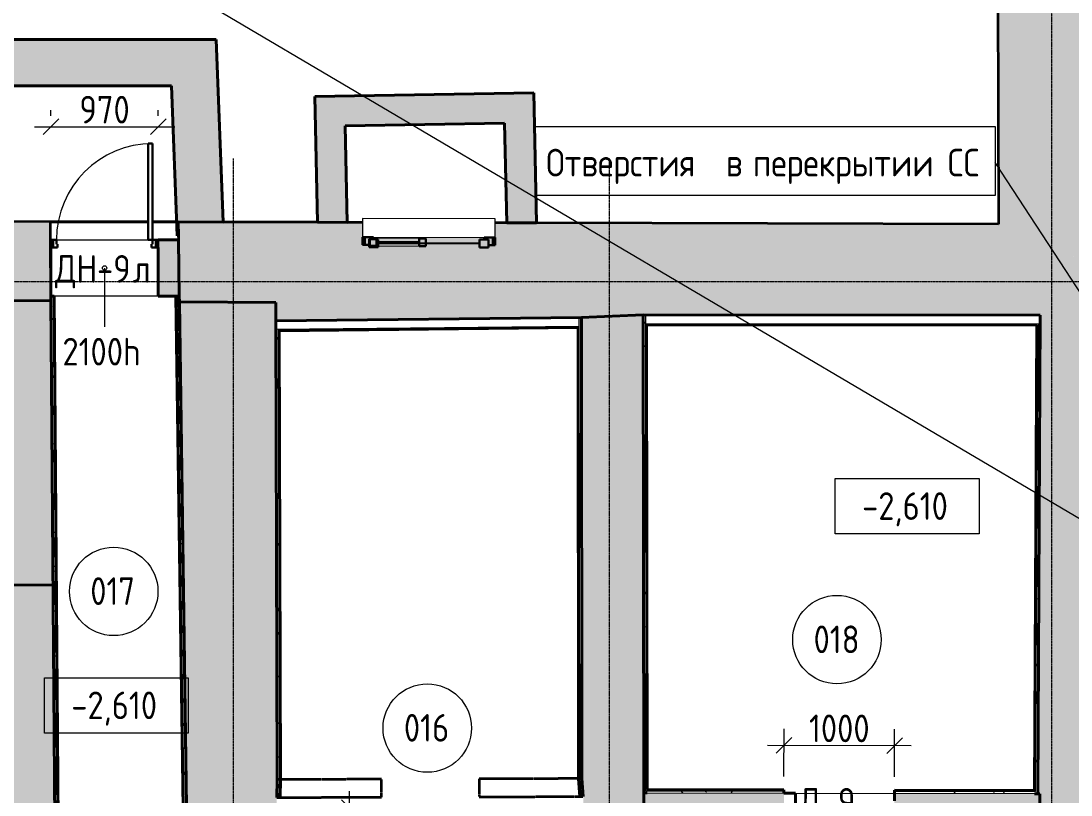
# Model space of a CAD drawing. Header units: millimetres. Extents: x 749182 to 2267578, y 70462 to 311449.
# Drawn here: x 1989942 to 1999438, y 166623 to 173625 of the extents above; entities that cross this region are included whole.
import ezdxf

# ---------------------------------------------------------------- set-up
doc = ezdxf.new("R2010")
doc.units = ezdxf.units.MM
for name, pattern in [('ADSK_Линия сетки', [25, 20, -2.5, 0, -2.5]), ('ADSK_Снесено', [4.5, 3, -1.5]), ('осеваяX2', [4, 2.5, -0.5, 0.5, -0.5])]:
    doc.linetypes.add(name, pattern=pattern)
doc.layers.get('Defpoints').update_dxf_attribs({"color": 255})
for name, color, linetype, lineweight in [('_ Окна', 7, 'Continuous', 30), ('Аннотация', 7, 'Continuous', 9), ('Двери', 7, 'Continuous', 20), ('Марки дверей', 7, 'Continuous', 20), ('Марки помещений', 7, 'Continuous', 20), ('Окна', 7, 'Continuous', 18), ('Оси', 165, 'осеваяX2', 13), ('отметки', 7, 'Continuous', 20), ('Перекрытие', 7, 'Continuous', 18), ('размеры', 7, 'Continuous', 9), ('Размеры КР', 164, 'Continuous', 9), ('Стены', 184, 'Continuous', 40), ('Стены внутренние', 7, 'Continuous', 18), ('Стены наружные', 7, 'Continuous', 18), ('Стены разрез', 7, 'Continuous', 35), ('Стены штриховка', 7, 'Continuous', 18)]:
    doc.layers.add(name, color=color, linetype=linetype, lineweight=lineweight)
doc.styles.add('GOST Common', font='GOST_Common.ttf', dxfattribs={"width": 0.9, "height": 350})
doc.styles.add('GOST Common_1', font='GOST_Common.ttf', dxfattribs={"width": 0.9, "height": 250})
doc.styles.add('GOST Common_B', font='', dxfattribs={"width": 0.9, "height": 250})
doc.styles.get('GOST Common_B').set_extended_font_data('GOST Common', bold=True)
doc.dimstyles.new('ADSK_Основной_2_5_мм_Округление_до_1_мм', dxfattribs={"dimscale": 304.8, "dimtxt": 251.428749, "dimasz": 0.463911, "dimexe": 0.492126, "dimexo": 0.492126, "dimgap": 0.098425, "dimtad": 1, "dimdec": 0, "dimdsep": 46, "dimtxsty": 'GOST Common_1', "dimblk1": 'OBLIQUE', "dimblk2": 'OBLIQUE', "dimsah": 1, "dimcen": 0.09, "dimdle": 0.492126, "dimazin": 2, "dimtfac": 1, "dimtdec": 4, "dimtix": 1, "dimtmove": 0, "dimatfit": 3, "dimfxl": 0, "dimtvp": 1, "dimtolj": 1, "dimtzin": 0, "dimlwd": 20, "dimlwe": 20, "dimarcsym": 0})
pattern_1 = [(0, (1952853.19, 150711.3), (406.4, 101.6), [33.528, -271.272, 33.528, -271.272, -1625.6]), (0, (1952853.19, 150711.3), (406.4, 101.6), [-609.6, 33.528, -576.072, 33.528, -271.272, -711.2]), (0, (1952853.19, 150711.3), (406.4, 101.6), [-1524, 33.528, -169.672, 33.528, -474.472]), (120, (1953005.59, 150762.1), (-291.18818, 301.15272), [33.528, -271.272, 33.528, -271.272, -1625.6]), (120, (1953005.59, 150762.1), (-291.18818, 301.15272), [-609.6, 33.528, -576.072, 33.528, -271.272, -711.2]), (120, (1953005.59, 150762.1), (-291.18818, 301.15272), [-1524, 33.528, -169.672, 33.528, -474.472]), (240, (1953056.39, 150965.3), (-115.21182, -402.75272), [33.528, -271.272, 33.528, -271.272, -1625.6]), (240, (1953056.39, 150965.3), (-115.21182, -402.75272), [-609.6, 33.528, -576.072, 33.528, -271.272, -711.2]), (240, (1953056.39, 150965.3), (-115.21182, -402.75272), [-1524, 33.528, -169.672, 33.528, -474.472])]

# ---------------------------------------------------------------- blocks, each defined once
blk = doc.blocks.new('Существующие стены подвал - Существующие стены подвал-614279-00 План подвала')
at = {"layer": 'Стены', "true_color": 0xc0c0c0}
h = blk.add_hatch(color=9, dxfattribs=at)
h.paths.add_polyline_path([(56529.9, 8243.7), (56521.9, 9891.6), (55614.7, 9887.2), (55611.4, 9124.2), (54267.7, 9129.7), (54267.1, 9158.6), (49024.4, 9158.6), (49024.4, 8259.7), (51104.6, 8255.3)])
h.paths.add_polyline_path([(55620.1, 11120.2), (56515.8, 11124.6), (56510.3, 12254.8), (55625.1, 12250.4), (55622.3, 11614.6)])
h.paths.add_polyline_path([(55630.5, 13483.5), (56504.2, 13487.8), (56482.7, 17882.1), (56479.3, 17884.3), (56484.1, 18289.1), (56581.1, 18289.1), (56577.9, 18453), (55636.9, 18454), (55634.2, 15862.2), (55639.2, 15463.8), (55633.9, 14274.6)])
h.paths.add_polyline_path([(56557.2, 19523), (56527.9, 21035.6), (56386.8, 21035.6), (56386.5, 21235.8), (56383.9, 21235.8), (56375.1, 23760.7), (56319.5, 23761.6), (56287.6, 28354.9), (56256.8, 36643.2), (56224.2, 43936.9), (48463.8, 43935.7), (48463.9, 43053.1), (55489.3, 43061.9), (55489.3, 40730.4), (55505.9, 37127.7), (55501.3, 36571.4), (55555.6, 28934.4), (55560, 28902.8), (55597.8, 28902.4), (55600, 28900.7), (55598.8, 28652.4), (55594.7, 28648.4), (55598.8, 28619.1), (55592.1, 20992.7), (55638.7, 20178.5), (55638.7, 19524), (56555.3, 19523)])
h.paths.add_polyline_path([(39393.4, 20201.7), (42161.7, 20230.9), (42716.1, 20254.9), (46306.8, 20252.4), (46773.4, 21064.2), (46669.7, 25898.2), (45913.1, 25900.5), (45930.2, 21076.8), (41376.5, 21087.9), (41376.1, 20955.6), (40178.1, 20958.6), (40178.1, 21091.2), (38511, 21094.3), (38521, 20373.6), (39393.4, 20368.1), (39393.4, 20230.7)])
h.paths.add_polyline_path([(18977.5, 20357.5), (18995.8, 20697.6), (18995.8, 21071.6), (18965.8, 21071.6), (18965.8, 20652.5), (18455.8, 20408.6), (18495.2, 20367.6), (18965.8, 20357.7)])
h.paths.add_polyline_path([(18424, 20369.1), (18455.8, 20408.6), (18455.8, 21072.6), (10754.2, 21086.2), (10745.7, 20457.8), (11345.8, 20457.8), (18045.3, 20377.1), (18211.4, 20373.6)])
h.paths.add_polyline_path([(37360, 20380.9), (37354.8, 21098.2), (30807, 21114.6), (30787, 20709.4), (30787, 20839.4), (30777, 20701.8), (30787.2, 20395.3), (34405.1, 20387.9), (35898.2, 20390.1), (37359.7, 20380.9)])
h.paths.add_polyline_path([(46613, 28542.5), (46612.9, 28546.1), (46607.5, 28863.4), (46597, 32746.9), (46594.2, 32921.9), (46603.3, 32922), (46599.4, 34522.4), (45850, 34541.9), (45850, 34540.6), (45780, 34540.4), (45780, 34543.7), (45778.3, 34543.8), (45781.2, 30723), (45896.1, 30722.1), (45903.8, 28546.1), (46608.3, 28542.6)])
h.paths.add_polyline_path([(45777.6, 35501.1), (45777.7, 35501.2), (45778.6, 35510.4), (45847.6, 35510.6), (45847.7, 35502.9), (46596.9, 35522.5), (46594.2, 36634.1), (46597.1, 37232.1), (46589.8, 43050.7), (47467.9, 43051.8), (47467.8, 43935.5), (45825.2, 43935.3), (45871.2, 35688.5), (45777.4, 35688), (45777.6, 35511.4)])
h = blk.add_hatch(color=9, dxfattribs=at)
h.paths.add_polyline_path([(49329.7, 9158.6), (49871.2, 9158.6), (49875.6, 14294.9), (49329, 14292.9), (49340.7, 13116.9), (46823.6, 13096.8), (46825.5, 14679.6), (46270, 14679.6), (46224.6, 13092), (42727.9, 13086.3), (42730.1, 14665.6), (42185, 14665.6), (42201.5, 12893.6), (40707.4, 12828.9), (40703.8, 13065.5), (39413.6, 13045.8), (39406.3, 14749.4), (38599.2, 14751.8), (38614.8, 13626), (37409.2, 13633.4), (37378.7, 17812.6), (35269.2, 17807.6), (35269.9, 17507.6), (36952, 17511.6), (36985, 12975.8), (38529.6, 12970.2), (38529.6, 12441.4), (46543.8, 12521.2), (49329.7, 12548.5), (49324.4, 9158.6)])
h.paths.add_polyline_path([(49318.4, 15362.9), (49867.2, 15364.9), (49864.2, 15536.8), (53981.4, 15484.8), (53986.4, 15882.7), (49849.9, 15934.4), (49839.1, 20218.7), (53802.2, 20191.2), (53810.6, 21022.2), (49714.8, 21049.2), (49721.2, 23288.6), (49158.9, 23290.2), (49152.9, 21045.6), (48898.2, 21047.6), (48891, 20225.9), (49309.9, 20222.2), (49309.5, 19594.6), (49307.4, 15912.3), (49314.2, 15912.3), (49314.4, 15769), (49318.4, 15363.6)])
h.paths.add_polyline_path([(55639.2, 15463.8), (55634.2, 15862.2), (55119.6, 15868.6), (55114.6, 15470.4), (55634.2, 15463.9)])
h.paths.add_polyline_path([(46826.8, 15715.6), (46826.7, 15765.4), (46818.2, 15765.4), (46818, 15915.1), (46843.2, 20243.8), (47195.9, 20240.7), (47203.1, 21060.8), (46773.4, 21064.2), (46306.8, 20252.3), (46284.7, 15923), (46302, 15923), (46301.1, 15765.4), (46299.7, 15715.6), (46826.1, 15715.6)])
h.paths.add_polyline_path([(42721, 15724.6), (42731.6, 15724.6), (42731.5, 15794.1), (42720.7, 15794.1), (42720.6, 16269.6), (42716.1, 20254.9), (42157, 20230.7), (42162.3, 16051.8), (42173.5, 15889.7), (42175, 15724.6), (42720.7, 15724.6)])
h.paths.add_polyline_path([(39401.8, 15799.5), (39401.8, 15904.1), (39405.7, 16051.8), (39393.4, 20368.1), (38521, 20373.6), (38585.5, 15803.5), (38603.2, 15801.8), (39401.4, 15799.5)])
h.paths.add_polyline_path([(49314.4, 15912.3), (49314.4, 15912.3), (49839.1, 15933.9)])
h.paths.add_polyline_path([(18025.7, 17309.8), (18944.1, 17310.7), (18400.6, 17521.8), (18877.9, 17347.6), (18215.2, 17715.5), (18045.3, 17666.4), (18045.3, 17820.5), (18945.3, 18219.8), (18945.3, 18187), (18978.7, 18187), (18978.4, 18768.6), (18945.3, 18768.3), (18945.3, 18252.7), (18045.3, 18741.2), (18045.3, 18759.5), (18012.3, 18759.1), (18025.7, 17310.2)])
h.paths.add_polyline_path([(18945.3, 17310.7), (18979.1, 17310.7), (18978.6, 17677), (18945.3, 17677), (18945.3, 17310.7)])
h.paths.add_polyline_path([(30789.2, 17377.9), (31843.5, 17390.5), (31825.3, 18779.6), (30788.4, 18769.2), (30789.1, 18187), (30842.4, 18187), (30842.4, 17677), (30789, 17677), (30789.2, 17383.9)])
h.paths.add_polyline_path([(13924.8, 17539.6), (13924.8, 17839.6), (11328.3, 17866.9), (11334.1, 20457.8), (11045.8, 20457.8), (11006.9, 17570.3), (13341.6, 17545.7)])
h.paths.add_polyline_path([(30787.7, 20077.3), (31807.9, 20118.6), (31804.3, 20361.2), (31797.1, 20361.3), (31804.3, 20393.2), (30787.5, 20395.3), (30787.7, 20079.5)])
h.paths.add_polyline_path([(17999.4, 20144), (18045.3, 20144.5), (18045.3, 20154.1), (18294.9, 20208.5), (18424, 20369.1), (17997.2, 20378.1), (17999.3, 20153.6)])
h.paths.add_polyline_path([(18945.3, 20153.3), (18977.6, 20153.6), (18977.5, 20357.5), (18945.3, 20357.5), (18945.3, 20153.6)])
h.paths.add_polyline_path([(55638.7, 20178.5), (55591.1, 21010.4), (55070.5, 21013.9), (55062.1, 20182.5), (55638.7, 20178.5)])
h.paths.add_polyline_path([(49178.9, 26805.3), (49175.3, 28869.1), (49172.8, 28868.6), (49172.1, 28239.6), (49168.3, 26805.4), (49172.8, 26805.4)])
h.paths.add_polyline_path([(49731.2, 26803.8), (49736.5, 28675), (49733.6, 28674.3), (49717.7, 28675), (49717.6, 28706.4), (49685.6, 28706.7), (49684.9, 28661.7), (49672.8, 28658.6), (49178.9, 26805.3), (49714.8, 26803.8)])
h.paths.add_polyline_path([(55598.8, 28619.1), (55555.4, 28936.1), (49736.7, 28987.5), (49721.2, 34397.5), (49675.7, 34396.8), (49676, 34273.9), (49283.2, 33202), (49633.4, 29643.5), (49684.6, 29318.6), (49684.9, 29120), (49652.2, 28970.5), (49685.2, 28976.6), (49685.6, 28956.7), (49736.7, 28956.3), (49736.5, 28675), (55591.1, 28619.2)])
h.paths.add_polyline_path([(49145.3, 28868.6), (49145.3, 28868.8), (49175.3, 28874.8), (49165.7, 34395.9), (49122.2, 34395.8), (49126.1, 32975.3), (49132.5, 32975.4), (49136.2, 32800.6), (49144.2, 28868.6)])
h.paths.add_polyline_path([(49119.2, 35465.8), (49718.1, 35466.9), (49714.8, 36618.6), (55501.3, 36571.4), (55506.2, 37173.9), (48705, 37218.3), (48702.3, 36625.7), (49116, 36624.1), (49119, 35554.6)])
h.paths.add_polyline_path([(47702.3, 36629.7), (47705, 37224.8), (46597.1, 37232.1), (46594.2, 36634.1), (47702.1, 36629.7)])
blk.add_hatch(color=9, dxfattribs=at).paths.add_polyline_path([(36949.8, 17811.6), (37378.7, 17812.6), (37359.7, 20380.9), (36930.8, 20383.6), (36949.8, 17812.6)])
at = {"layer": 'Стены'}
for p, q in [((37354.8, 21098.2), (38239.7, 21096)), ((38279.7, 21095.9), (38496.8, 21095.4)), ((38916.1, 21094.3), (38511, 21095.3)), ((38511, 21095.3), (38512.7, 20971.2)), ((40039.5, 21091.5), (39769.4, 21092.2)), ((41751.2, 21087.3), (41481.2, 21087.9)), ((37359.7, 20424.1), (37356, 20934.1)), ((38513.2, 20934.1), (38520.3, 20424.1)), ((42720.7, 15794.1), (42721, 15931.2)), ((46302, 15923), (46301.7, 15785.9))]:
    blk.add_line(p, q, dxfattribs=at)
at = {"layer": 'Стены разрез'}
for p, q in [((45913.1, 25900.5), (45930.2, 21076.8)), ((37354.8, 21098.2), (31559.9, 21112.7)), ((37356, 20934.1), (37354.8, 21098.2)), ((39769.4, 21092.2), (38916.1, 21094.3)), ((40178.5, 21091.2), (40039.5, 21091.5)), ((41481.2, 21087.9), (41376.5, 21088.2)), ((45930.2, 21076.8), (41751.2, 21087.3)), ((38512.7, 20971.2), (38513.2, 20934.1)), ((37360, 20380.9), (37359.7, 20424.1)), ((38520.3, 20424.1), (38521, 20373.6)), ((35898.2, 20390.1), (37360, 20380.9)), ((37360, 20380.9), (36930.8, 20383.6)), ((37378.7, 17812.6), (37360, 20380.9)), ((38521, 20373.6), (39393.4, 20368.1)), ((39393.4, 20368.1), (38521, 20373.6)), ((38521, 20373.6), (38584.5, 15803.6)), ((39393.4, 20368.1), (39393.4, 20201.7)), ((39393.4, 20201.7), (39393.4, 20368.1)), ((39393.4, 20201.7), (42156.2, 20230.7)), ((42156.2, 20230.7), (42716.1, 20254.9)), ((42716.1, 20254.9), (42157, 20230.7)), ((42157, 20230.7), (42161.7, 16060.5)), ((42716.1, 20254.9), (46306.8, 20252.4)), ((42721, 15931.2), (42716.1, 20254.9)), ((46306.8, 20252.4), (46284.7, 15923)), ((39405.7, 16051.8), (39393.4, 20201.7)), ((37378.7, 17812.6), (35269.2, 17807.6)), ((36949.8, 17811.6), (37378.7, 17812.6)), ((37409.2, 13633.4), (37378.7, 17812.6)), ((39401.4, 15889.7), (39405.7, 16051.8)), ((42161.7, 16060.5), (42173.4, 15898.4)), ((46284.7, 15923), (46302, 15923))]:
    blk.add_line(p, q, dxfattribs=at)
blk = doc.blocks.new('Существующие перегородки подвал 4 - Существующие перегородки подвал 4-626304-00 План подвала')
at = {"layer": 'Стены разрез', "color": 0, "linetype": 'ADSK_Снесено'}
for p, q in [((39405.7, 16051.8), (39401.4, 15889.7)), ((40349.5, 16054.8), (39405.7, 16051.8)), ((40350, 15892.7), (40349.5, 16054.8)), ((42161.7, 16060.5), (41231.5, 16057.6)), ((41231.5, 16057.6), (41232, 15895.4)), ((42173.4, 15898.4), (42161.7, 16060.5)), ((39401.4, 15889.7), (40350, 15892.7)), ((41232, 15895.4), (42173.4, 15898.4))]:
    blk.add_line(p, q, dxfattribs=at)
blk = doc.blocks.new('AC_Окно_1Створка - 1198х1166h-807538-00 План подвала')
at = {"layer": '_ Окна'}
for p, q in [((-637.1, 82.4), (-637.1, 12.4)), ((-637.1, 82.4), (-602.1, 82.4)), ((-637.1, 12.4), (-602.1, 12.4)), ((-617.1, 82.4), (-537.1, 82.4)), ((-617.1, 12.4), (-617.1, 82.4)), ((-577.1, 12.4), (-617.1, 12.4)), ((-577.1, -7.6), (-577.1, 62.4)), ((-577.1, 62.4), (-497.1, 62.4)), ((-537.1, 82.4), (-537.1, 62.4)), ((-497.1, 62.4), (-497.1, -7.6)), ((-497.1, 27.4), (420.9, 27.4)), ((420.9, 62.4), (420.9, -7.6)), ((500.9, 62.4), (420.9, 62.4)), ((460.9, 82.4), (460.9, 62.4)), ((540.9, 82.4), (460.9, 82.4)), ((500.9, -7.6), (500.9, 62.4)), ((540.9, 12.4), (500.9, 12.4)), ((560.9, 82.4), (525.9, 82.4)), ((560.9, 12.4), (525.9, 12.4)), ((540.9, 12.4), (540.9, 82.4)), ((560.9, 82.4), (560.9, 12.4)), ((-497.1, -7.6), (-577.1, -7.6)), ((420.9, -7.6), (500.9, -7.6))]:
    blk.add_line(p, q, dxfattribs=at)
at = {"layer": 'Окна'}
for p, q in [((560.9, 250), (-637.1, 250)), ((-637.1, 250), (-637.1, 82.4)), ((560.9, 82.4), (560.9, 250)), ((-637.1, 82.4), (560.9, 82.4))]:
    blk.add_line(p, q, dxfattribs=at)
blk = doc.blocks.new('Витраж-тент со смещением вовне - 60мм 11 сдвиг-1466979-00 План подвала')
at = {"layer": '_ Окна', "color": 5, "linetype": 'Continuous', "true_color": 0x0000ff}
for p, q in [((-254, 25), (-254, -45)), ((-254, 25), (-194, 25)), ((-254, -45), (-254, 25)), ((-194, 25), (-194, -45)), ((254, 25), (194, 25)), ((194, 25), (194, -45)), ((254, -45), (254, 25)), ((254, -45), (254, 25)), ((-194, -45), (-254, -45)), ((-194, -10), (194, -10)), ((194, -45), (254, -45))]:
    blk.add_line(p, q, dxfattribs=at)
at = {"layer": 'Окна', "color": 5, "linetype": 'Continuous', "true_color": 0x0000ff}
for p, q in [((194, 25), (-194, 25)), ((-194, -45), (194, -45))]:
    blk.add_line(p, q, dxfattribs=at)
blk = doc.blocks.new('AC_Дверь_Однопольная_Стальная - ДН-9л 970х2100h-1983124-00 План подвала')
at = {"layer": 'Двери', "color": 5, "linetype": 'Continuous', "lineweight": 30, "true_color": 0x0000ff}
for p, q in [((435, 1125), (395, 1125)), ((395, 1125), (395, 255)), ((435, 255), (435, 1125)), ((-465, 255), (-485, 255)), ((-485, 255), (-485, 185)), ((-435, 255), (-465, 255)), ((-465, 255), (-465, 185)), ((-465, 185), (-465, 255)), ((-435, 215), (-435, 255)), ((-425, 215), (-435, 215)), ((-425, 185), (-425, 215)), ((395, 255), (435, 255)), ((435, 215), (425, 215)), ((425, 215), (425, 185)), ((465, 255), (435, 255)), ((435, 255), (435, 215)), ((465, 185), (465, 255)), ((485, 255), (465, 255)), ((465, 255), (465, 185)), ((485, 185), (485, 255)), ((-485, 185), (-465, 185)), ((-465, 185), (-425, 185)), ((425, 185), (465, 185)), ((465, 185), (485, 185))]:
    blk.add_line(p, q, dxfattribs=at)
at = {"layer": 'Двери', "color": 5, "linetype": 'Continuous', "true_color": 0x0000ff}
blk.add_arc((435, 255), 870, 90, 180, dxfattribs=at)
blk = doc.blocks.new('ADSK_Марка_Дверь - Типоразмер_ADSK_Марка-58376-00 План подвала')
at = {"layer": 'Марки дверей', "lineweight": 9}
blk.add_circle((0, 0), 0.2, dxfattribs=at)
blk = doc.blocks.new('ADSK_Марка_Помещение_ОдноЗначение - Номер-247393-00 План подвала')
at = {"layer": 'Марки помещений'}
blk.add_circle((0, 0), 4, dxfattribs=at)
blk = doc.blocks.new('_Oblique')
at = {"color": 0, "linetype": 'ByBlock', "lineweight": -2}
blk.add_line((-0.5, -0.5), (0.5, 0.5), dxfattribs=at)
blk = doc.blocks.new('*D1592')
at = {"layer": 'Defpoints', "color": 0, "lineweight": 20, "transparency": 16777216}
for p in [(1991182.9, 172667.7), (1990212.9, 172615.4), (1991182.9, 172615.4)]:
    blk.add_point(p, dxfattribs=at)
at = {"layer": 'размеры', "color": 0, "lineweight": 20, "transparency": 16777216}
for p, q in [((1990212.9, 172765.4), (1990212.9, 172817.7)), ((1991182.9, 172765.4), (1991182.9, 172817.7)), ((1990062.9, 172667.7), (1991332.9, 172667.7))]:
    blk.add_line(p, q, dxfattribs=at)
at = {"layer": 'размеры', "color": 0, "lineweight": 20, "transparency": 16777216, "xscale": 141.4, "yscale": 141.4, "zscale": 141.4, "rotation": 180}
blk.add_blockref('_Oblique', (1990212.9, 172667.7), dxfattribs=at)
at = {"layer": 'размеры', "color": 0, "lineweight": 20, "transparency": 16777216, "xscale": 141.4, "yscale": 141.4, "zscale": 141.4}
blk.add_blockref('_Oblique', (1991182.9, 172667.7), dxfattribs=at)
at = {"layer": 'размеры', "color": 0, "lineweight": 20, "transparency": 16777216, "insert": (1990697.9, 172822.7), "char_height": 250, "width": 567.632, "attachment_point": 5, "style": 'GOST Common_1'}
blk.add_mtext('\\A1;970', dxfattribs=at)
blk = doc.blocks.new('*D1593')
at = {"layer": 'Defpoints', "color": 0, "lineweight": 20, "transparency": 16777216}
for p in [(1992254.9, 166510.7), (1992259.5, 165460.7), (1992907.9, 165458.9)]:
    blk.add_point(p, dxfattribs=at)
at = {"layer": 'размеры', "color": 0, "lineweight": 20, "transparency": 16777216}
for p, q in [((1992911.3, 166658.8), (1992907.4, 165308.9)), ((1992404.9, 166510.3), (1993060.9, 166508.4)), ((1992409.5, 165460.3), (1993057.9, 165458.4))]:
    blk.add_line(p, q, dxfattribs=at)
at = {"layer": 'размеры', "color": 0, "lineweight": 20, "transparency": 16777216, "xscale": 141.4, "yscale": 141.4, "zscale": 141.4}
for p, rotation in [((1992910.9, 166508.8), 89.83416608378612), ((1992907.9, 165458.9), 269.8341660837862)]:
    blk.add_blockref('_Oblique', p, dxfattribs=dict(at, rotation=rotation))
at = {"layer": 'размеры', "color": 0, "lineweight": 20, "transparency": 16777216, "insert": (1992754.4, 165984.3), "char_height": 250, "width": 700.591, "attachment_point": 5, "rotation": 89.83417, "style": 'GOST Common_1'}
blk.add_mtext('\\A1;1050', dxfattribs=at)
blk = doc.blocks.new('Высотные отметки - Рамка-5093-00 План подвала')
at = {"layer": 'Аннотация'}
for p, q in [((-6.5, 0), (-6.5, 5)), ((-6.5, 5), (6.5, 5)), ((6.5, 5), (6.5, 0)), ((6.5, 0), (-6.5, 0))]:
    blk.add_line(p, q, dxfattribs=at)
blk = doc.blocks.new('*D1565')
at = {"layer": 'Defpoints', "color": 0, "lineweight": 20, "transparency": 16777216}
for p in [(1996842.1, 167072.2), (1996841.1, 166639.6), (1997841.1, 166637.3)]:
    blk.add_point(p, dxfattribs=at)
at = {"layer": 'размеры', "color": 0, "lineweight": 20, "transparency": 16777216}
for p, q in [((1996841.5, 166789.6), (1996842.5, 167222.2)), ((1997841.5, 166787.3), (1997842.5, 167219.9)), ((1997992.1, 167069.5), (1996692.1, 167072.5))]:
    blk.add_line(p, q, dxfattribs=at)
at = {"layer": 'размеры', "color": 0, "lineweight": 20, "transparency": 16777216, "xscale": 141.4, "yscale": 141.4, "zscale": 141.4}
for p, rotation in [((1996842.1, 167072.2), 179.8678082581255), ((1997842.1, 167069.9), 359.8678082581255)]:
    blk.add_blockref('_Oblique', p, dxfattribs=dict(at, rotation=rotation))
at = {"layer": 'размеры', "color": 0, "lineweight": 20, "transparency": 16777216, "insert": (1997342.5, 167226), "char_height": 250, "width": 700.591, "attachment_point": 5, "rotation": 359.86781, "style": 'GOST Common_1'}
blk.add_mtext('\\A1;1000', dxfattribs=at)

msp = doc.modelspace()

# ---------------------------------------------------------------- hatches: boundary and pattern name
at = {"layer": 'Стены внутренние', "linetype": 'Continuous', "true_color": 0xc0c0c0}
h = msp.add_hatch(color=9, dxfattribs=at)
h.paths.add_polyline_path([(1990212.8922, 171135.3561), (1990212.8922, 171645.3561), (1990209.1782, 171645.3561), (1990210.7685, 171426.9716)])
h.paths.add_polyline_path([(1991353.4783, 171135.3561), (1991373.4802, 171135.3561), (1991365.8713, 171645.3561), (1991182.8922, 171645.3561), (1991182.8922, 171135.3561), (1991343.4773, 171135.3561)])
at = {"layer": 'Стены внутренние', "linetype": 'Continuous', "lineweight": 9, "true_color": 0x0000ff}
h = msp.add_hatch(dxfattribs=at)
h.set_pattern_fill('FP_1', color=5, style=0, pattern_type=2)
h.set_pattern_definition(pattern_1)
h.paths.add_polyline_path([(1990281.1273, 164511.8643), (1990232.8927, 171135.3561), (1990212.8922, 171135.3561), (1990261.2676, 164512.544), (1990281.0545, 164511.8668)])
h = msp.add_hatch(dxfattribs=at)
h.set_pattern_fill('FP_1', color=5, style=0, pattern_type=2)
h.set_pattern_definition(pattern_1)
h.paths.add_polyline_path([(1991437.8992, 166503.1126), (1991373.4802, 171135.3561), (1991353.4783, 171135.3561), (1991417.8965, 166503.1705), (1991437.7601, 166503.113)])
h = msp.add_hatch(dxfattribs=at)
h.set_pattern_fill('FP_1', color=5, style=0, pattern_type=2)
h.set_pattern_definition(pattern_1)
h.paths.add_polyline_path([(1994994.8499, 166771.7825), (1995014.8499, 166771.8458), (1995009.353, 170941.996), (1994990.1776, 170941.7946), (1994994.8498, 166771.8458)])
h = msp.add_hatch(dxfattribs=at)
h.set_pattern_fill('FP_1', color=5, style=0, pattern_type=2)
h.set_pattern_definition(pattern_1)
h.paths.add_polyline_path([(1995594.1707, 166642.4773), (1995593.0464, 167645.9142), (1995589.3263, 170966.1463), (1995569.3263, 170966.1602), (1995574.1707, 166642.5235), (1995594.1483, 166642.4774)])
h = msp.add_hatch(dxfattribs=at)
h.set_pattern_fill('FP_1', color=5, style=0, pattern_type=2)
h.set_pattern_definition(pattern_1)
h.paths.add_polyline_path([(1992258.9053, 166763.1284), (1992278.9052, 166763.1917), (1992266.8638, 170833.1906), (1992246.8643, 170832.9806), (1992258.8965, 166766.1138)])
h = msp.add_hatch(dxfattribs=at)
h.set_pattern_fill('FP_1', color=5, style=0, pattern_type=2)
h.set_pattern_definition(pattern_1)
h.paths.add_polyline_path([(1999137.8736, 166634.3013), (1999159.5463, 170883.6644), (1999139.5972, 170883.6644), (1999117.9758, 166634.3472), (1999124.8615, 166634.3314)])
h = msp.add_hatch(dxfattribs=at)
h.set_pattern_fill('FP_1', color=5, style=0, pattern_type=2)
h.set_pattern_definition(pattern_1)
h.paths.add_polyline_path([(1999117.8736, 166634.3475), (1999117.8736, 166654.3473), (1997841.1551, 166657.2932), (1997841.1551, 166637.2932), (1999107.9758, 166634.3705)])
h.paths.add_polyline_path([(1996841.1116, 166639.6004), (1996841.1116, 166659.6004), (1995604.1708, 166662.4543), (1995604.1708, 166642.4542), (1995976.4363, 166641.5954)])
h.paths.add_polyline_path([(1995604.1708, 166642.4542), (1995604.1371, 166662.4543), (1995594.1483, 166662.4774), (1995594.1707, 166642.4773), (1995604.1484, 166642.4543)])
at = {"layer": 'Стены внутренние', "linetype": 'Continuous', "true_color": 0xc0c0c0}
h = msp.add_hatch(color=9, dxfattribs=at)
h.paths.add_polyline_path([(1999154.8716, 166497.1618), (1999154.8719, 166497.231), (1999154.8719, 166634.2621), (1997841.1089, 166637.2932), (1997840.9541, 166500.1936), (1999154.8399, 166497.1618)])
h.paths.add_polyline_path([(1996840.7953, 166502.5008), (1996841.1116, 166639.6004), (1995574.1707, 166642.4542), (1995574.1707, 166505.4238), (1996840.7863, 166502.5008)])
at = {"layer": 'Стены наружные', "linetype": 'Continuous', "true_color": 0xc0c0c0}
for points in [[(1986718.5361, 173033.9326), (1991722.4045, 173039.6534), (1991706.4807, 173458.6355), (1986718.057, 173452.9324), (1986718.5301, 173039.1741)], [(1991354.6978, 171682.0737), (1991365.8713, 171682.4984), (1991364.1449, 171806.6436), (1991769.3043, 171805.6335), (1991722.4045, 173039.6534), (1991303.1202, 173039.1741), (1991354.6952, 171682.1395)], [(1992892.6498, 171802.8329), (1992868.1507, 172946.8833), (1992598.1868, 172942.3071), (1992622.5735, 171803.5062), (1992873.9314, 171802.8796)], [(1992873.9314, 172676.9425), (1994585.0008, 172705.9471), (1994579.2202, 172975.8879), (1992868.1507, 172946.8833), (1992873.4082, 172701.3709)], [(1994604.4317, 171798.5653), (1994585.0008, 172705.9471), (1994315.0369, 172701.3709), (1994334.3554, 171799.2386)]]:
    msp.add_hatch(color=9, dxfattribs=at).paths.add_polyline_path(points)

# ---------------------------------------------------------------- linework, layer by layer
at = {"layer": 'Аннотация', "lineweight": 9}
msp.add_line((1999816.6971, 170713.2963), (1998750.5608, 172343.3928), dxfattribs=at)
at = {"layer": 'Аннотация', "lineweight": 9, "flags": 128}
msp.add_lwpolyline([(1994591.4608, 172668.9658), (1998750.5608, 172668.9658), (1998750.5608, 172045.9658), (1994591.4608, 172045.9658)], close=True, dxfattribs=at)
at = {"layer": 'Марки дверей'}
msp.add_line((1990697.8922, 171390.3561), (1990697.8922, 170859.053), dxfattribs=at)
at = {"layer": 'Оси', "linetype": 'ADSK_Линия сетки'}
for p, q in [((1999263.1034, 154741.5512), (1999263.1034, 195246.0842)), ((1991863.1034, 154741.5512), (1991863.1034, 172380.0987)), ((1995263.1034, 154741.5512), (1995263.1034, 172380.0987)), ((1941766.9683, 171268.0858), (2009994.9113, 171268.0858))]:
    msp.add_line(p, q, dxfattribs=at)
at = {"layer": 'Перекрытие'}
for p, q in [((1990207.9826, 171809.526), (1991092.8922, 171807.3199)), ((1991132.8922, 171807.2201), (1991349.962, 171806.679))]:
    msp.add_line(p, q, dxfattribs=at)
at = {"layer": 'Размеры КР', "lineweight": 20}
msp.add_line((1940491.3817, 203966.018), (2020858.1514, 156525.0452), dxfattribs=at)
at = {"layer": 'Стены внутренние', "linetype": 'Continuous', "lineweight": 40}
for p, q in [((1990212.8922, 171645.3561), (1990209.1782, 171645.3561)), ((1991366.3878, 171645.3561), (1991182.8922, 171645.3561)), ((1990212.8922, 171135.3561), (1990212.8922, 171575.3561)), ((1991182.8922, 171575.3561), (1991182.8922, 171135.3561)), ((1991182.8922, 171135.3561), (1991373.4802, 171135.3561)), ((1995594.1707, 166642.4773), (1995574.1707, 166642.5235)), ((1997841.1089, 166637.2932), (1997840.9541, 166570.1934)), ((1999155.1882, 166634.2614), (1999107.8736, 166634.3705))]:
    msp.add_line(p, q, dxfattribs=at)
at = {"layer": 'Стены внутренние', "linetype": 'Continuous'}
for p, q in [((1990262.8922, 171645.3561), (1991092.8922, 171645.3561)), ((1991182.8922, 171135.3561), (1990242.893, 171135.3561)), ((1999107.8736, 166634.3705), (1997841.1089, 166637.2932))]:
    msp.add_line(p, q, dxfattribs=at)
at = {"layer": 'Стены внутренние', "color": 5, "linetype": 'Continuous', "lineweight": 40, "true_color": 0x0000ff}
for p, q in [((1990242.893, 171135.3561), (1990212.8922, 171135.3561)), ((1990212.8922, 171135.3561), (1990261.2676, 164492.5323)), ((1990291.0572, 164521.5303), (1990242.893, 171135.3561)), ((1991343.4773, 171135.3561), (1991407.8951, 166503.1994)), ((1991437.7601, 166513.113), (1991373.4802, 171135.3561)), ((1995010.1774, 170942.0046), (1992246.6276, 170912.9825)), ((1995014.8499, 166771.8458), (1995010.1774, 170942.0046)), ((1995569.3263, 170966.1602), (1995574.1707, 166642.5235)), ((1999160.0064, 170963.6641), (1995569.3263, 170966.1602)), ((1999137.8736, 166634.3013), (1999160.0064, 170963.6641)), ((1992246.6276, 170912.9825), (1992258.9053, 166763.1284)), ((1992276.8931, 170823.2954), (1994980.2786, 170851.6857)), ((1994980.2786, 170851.6857), (1994984.8511, 166770.7435)), ((1995604.1371, 166672.4544), (1995599.4271, 170876.1393)), ((1995599.4271, 170876.1393), (1999129.546, 170873.6853)), ((1999129.546, 170873.6853), (1999108.0269, 166664.3703)), ((1992288.9065, 166762.771), (1992276.8931, 170823.2954)), ((1992258.9053, 166763.1284), (1992254.5607, 166600.9479)), ((1992284.5624, 166600.6105), (1992288.9065, 166762.771)), ((1994984.8511, 166770.7435), (1994996.6083, 166608.4904)), ((1995026.5981, 166609.7162), (1995014.8499, 166771.8458)), ((1996841.1808, 166669.6003), (1995604.1371, 166672.4544)), ((1996841.1116, 166639.6004), (1996841.1808, 166669.6003)), ((1997841.1781, 166667.2931), (1997841.1089, 166637.2932)), ((1999108.0269, 166664.3703), (1997841.1781, 166667.2931)), ((1995594.1707, 166642.4773), (1995604.1708, 166642.4542))]:
    msp.add_line(p, q, dxfattribs=at)
at = {"layer": 'Стены внутренние', "lineweight": 40}
for p, q in [((1996946.8186, 166639.3565), (1996841.1116, 166639.6004)), ((1996946.5023, 166502.2569), (1996946.8186, 166639.3565))]:
    msp.add_line(p, q, dxfattribs=at)
at = {"layer": 'Стены внутренние', "color": 5, "linetype": 'Continuous', "true_color": 0x0000ff}
msp.add_line((1996946.8186, 166639.3565), (1997841.1089, 166637.2932), dxfattribs=at)
at = {"layer": 'Стены наружные', "linetype": 'Continuous', "lineweight": 40}
for p, q in [((1991706.4807, 173458.6355), (1986718.057, 173452.9324)), ((1991769.3043, 171805.6335), (1991706.4807, 173458.6355)), ((1989009.734, 173036.5521), (1991303.1202, 173039.1741)), ((1991303.1202, 173039.1741), (1991354.6978, 171682.0737)), ((1994579.2202, 172975.8879), (1992598.1868, 172942.3071)), ((1992598.1868, 172942.3071), (1992622.5735, 171803.5062)), ((1994604.4317, 171798.5653), (1994579.2202, 172975.8879)), ((1992873.9314, 172676.9425), (1994315.0369, 172701.3709)), ((1992892.6498, 171802.8329), (1992873.9314, 172676.9425)), ((1994315.0369, 172701.3709), (1994334.3554, 171799.2386)), ((1991354.6978, 171682.0737), (1991365.8713, 171682.4984))]:
    msp.add_line(p, q, dxfattribs=at)
at = {"layer": 'Стены штриховка'}
for p, q in [((1990232.8927, 171135.3561), (1990281.1273, 164511.8643)), ((1991417.8965, 166503.1705), (1991353.4783, 171135.3561)), ((1994994.8507, 166771.1109), (1994990.1776, 170941.7946)), ((1995589.3263, 170966.1463), (1995594.1483, 166662.4774)), ((1994990.2673, 170861.7911), (1992246.8643, 170832.9806)), ((1992266.8638, 170833.1906), (1992278.9061, 166762.8901)), ((1999159.5974, 170883.6644), (1995589.4159, 170886.1463)), ((1999117.9758, 166654.3473), (1999139.5972, 170883.6783)), ((1992278.9061, 166762.8901), (1992274.5618, 166600.723)), ((1995006.6049, 166608.899), (1994994.8507, 166771.1109)), ((1995594.1483, 166662.4774), (1996841.1577, 166659.6003)), ((1997841.1551, 166657.2932), (1999117.9758, 166654.3473)), ((1995604.1708, 166642.4542), (1996841.1116, 166639.6004)), ((1997841.1089, 166637.2932), (1997841.1089, 166637.2932))]:
    msp.add_line(p, q, dxfattribs=at)

# ---------------------------------------------------------------- block references
at = {"layer": '_ Окна', "color": 5, "linetype": 'Continuous', "true_color": 0x0000ff, "rotation": 359.8571563670597}
msp.add_blockref('Витраж-тент со смещением вовне - 60мм 11 сдвиг-1466979-00 План подвала', (1993350.2462, 171634.0915), dxfattribs=at)
at = {"layer": 'Двери', "color": 5, "linetype": 'Continuous', "true_color": 0x0000ff}
msp.add_blockref('AC_Дверь_Однопольная_Стальная - ДН-9л 970х2100h-1983124-00 План подвала', (1990697.8922, 171390.3561), dxfattribs=at)
at = {"layer": 'Марки дверей', "xscale": 99.99999999999993, "yscale": 99.99999999999993, "zscale": 99.99999999999993}
msp.add_blockref('ADSK_Марка_Дверь - Типоразмер_ADSK_Марка-58376-00 План подвала', (1990697.8922, 171390.3561), dxfattribs=at)
at = {"layer": 'Марки помещений', "xscale": 99.99999999999993, "yscale": 99.99999999999993, "zscale": 99.99999999999993}
for p in [(1990780.445, 168464.7799), (1997321.3326, 168028.571), (1993616.5264, 167228.571)]:
    msp.add_blockref('ADSK_Марка_Помещение_ОдноЗначение - Номер-247393-00 План подвала', p, dxfattribs=at)
at = {"layer": 'Окна', "rotation": 359.8571563670571}
msp.add_blockref('AC_Окно_1Створка - 1198х1166h-807538-00 План подвала', (1993668.227, 171585.8986), dxfattribs=at)
at = {"layer": 'отметки', "lineweight": 20, "xscale": 99.99999999999993, "yscale": 99.99999999999993, "zscale": 99.99999999999993}
for p in [(1997955.9331, 168985.1466), (1990804.1834, 167182.6471)]:
    msp.add_blockref('Высотные отметки - Рамка-5093-00 План подвала', p, dxfattribs=at)
at = {"layer": 'Стены'}
msp.add_blockref('Существующие стены подвал - Существующие стены подвал-614279-00 План подвала', (1952853.1931, 150711.2975), dxfattribs=at)
at = {"layer": 'Стены', "color": 1, "linetype": 'ADSK_Снесено', "true_color": 0xff0000}
msp.add_blockref('Существующие перегородки подвал 4 - Существующие перегородки подвал 4-626304-00 План подвала', (1952853.1931, 150711.2975), dxfattribs=at)

# ---------------------------------------------------------------- texts
at = {"layer": 'Аннотация', "lineweight": 9, "char_height": 250, "attachment_point": 1, "style": 'GOST Common_B'}
for s, insert, width in [('Отверстия', (1994691.4608, 172468.3928), 1868.733563), ('СС', (1998322.8671, 172468.3928), 389.620125), ('\\fGOST Common|b1|i0|c204|p34|;\\W.9;в', (1996316.6639, 172468.3928), 194.810063), ('перекрытии', (1996560.7421, 172468.3928), 2034.682875)]:
    msp.add_mtext(s, dxfattribs=dict(at, insert=insert, width=width))
at = {"layer": 'Марки дверей', "lineweight": 9, "char_height": 250, "attachment_point": 1, "style": 'GOST Common'}
for s, insert, width in [('ДН', (1990249.0629, 171507.3692), 461.772), ('-9', (1990630.0629, 171507.3692), 389.620125), ('\\fGOST Common|b0|i0|c204|p34|;\\W.9;л', (1990951.5317, 171507.3692), 194.810062), ('2100h', (1990316.7422, 170758.4801), 916.328812), ('\\fGOST Common|b0|i0|c204|p34|;\\W.9;Д', (1996981.2228, 166686.9101), 245.316375), ('-9', (1997183.6291, 166686.9101), 389.620125)]:
    msp.add_mtext(s, dxfattribs=dict(at, insert=insert, width=width))
at = {"layer": 'Марки помещений', "lineweight": 9, "char_height": 250, "width": 526.708687, "attachment_point": 1, "style": 'GOST Common'}
for s, insert in [('017', (1990568.4877, 168592.505)), ('018', (1997109.3753, 168156.2961)), ('016', (1993404.5692, 167356.2961))]:
    msp.add_mtext(s, dxfattribs=dict(at, insert=insert))
at = {"layer": 'отметки', "lineweight": 20, "char_height": 250, "width": 977.532294, "attachment_point": 1, "line_spacing_factor": 1.022761, "style": 'GOST Common'}
for insert in [(1997548.6279, 169361.8537), (1990396.8783, 167559.3541)]:
    msp.add_mtext('-2,610', dxfattribs=dict(at, insert=insert))

# ---------------------------------------------------------------- dimensions: what is measured, and where the dimension line sits
at = {"layer": 'размеры', "lineweight": 20}
dim = msp.add_linear_dim(base=(1991182.8922, 172667.6736), p1=(1990212.8922, 172615.3561), p2=(1991182.8922, 172615.3561), dimstyle='ADSK_Основной_2_5_мм_Округление_до_1_мм', override={"dimpost": '<>', "dimfxl": 970}, dxfattribs=at)
dim.commit()
dim.dimension.update_dxf_attribs({"geometry": '*D1592', "text_midpoint": (1990697.8922, 172822.6736)})
for base, p1, p2, angle, override, picture, middle in [((1996842.1096, 167072.1741), (1997841.1089, 166637.2932), (1996841.1116, 166639.6004), 359.86780826, {"dimpost": '<>', "dimfxl": 1000}, '*D1565', (1997342.4659, 167226.0201)), ((1992907.8644, 165458.8536), (1992254.948, 166510.7478), (1992259.4562, 165460.7303), 89.83416608, {"dimpost": '<>', "dimfxl": 1050.027125}, '*D1593', (1992754.3845, 165984.3))]:
    dim = msp.add_linear_dim(base=base, p1=p1, p2=p2, angle=angle, dimstyle='ADSK_Основной_2_5_мм_Округление_до_1_мм', override=override, dxfattribs=at)
    dim.commit()
    dim.dimension.update_dxf_attribs({"geometry": picture, "text_midpoint": middle})

doc.saveas('drawing.dxf')
